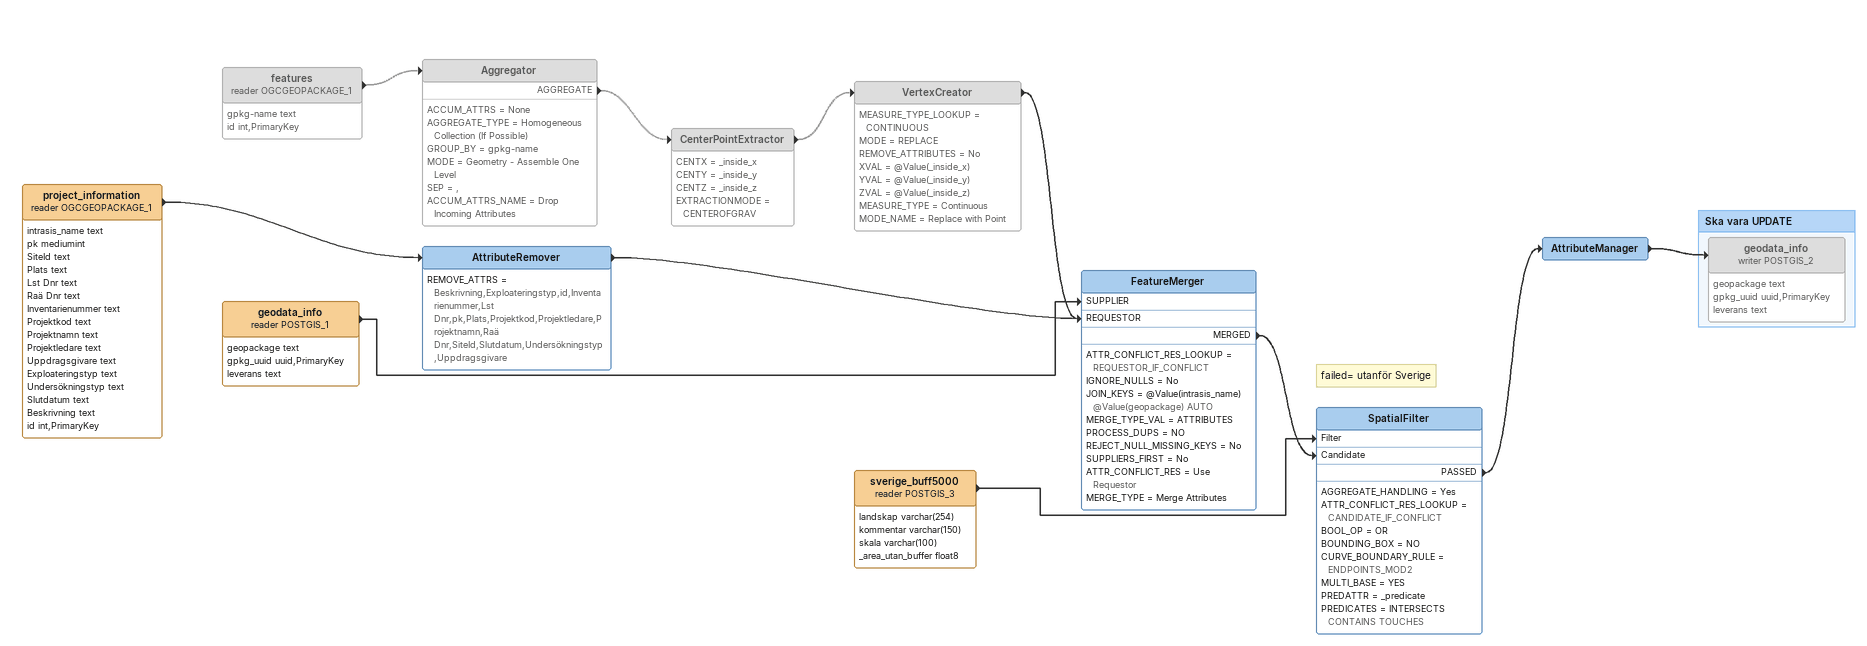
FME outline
project_information (reader OGCGEOPACKAGE_1)
    attributes: intrasis_name text, pk mediumint, SiteId text, Plats text, Lst Dnr text, Raä Dnr text, Inventarienummer text, Projektkod text, Projektnamn text, Projektledare text, Uppdragsgivare text, Exploateringstyp text, Undersökningstyp text, Slutdatum text, Beskrivning text, id int,PrimaryKey
    -> AttributeRemover
AttributeRemover
    REMOVE_ATTRS = Beskrivning,Exploateringstyp,id,Inventarienummer,Lst Dnr,pk,Plats,Projektkod,Projektledare,Projektnamn,Raä Dnr,SiteId,Slutdatum,Undersökningstyp,Uppdragsgivare
    -> FeatureMerger [REQUESTOR]
features (reader OGCGEOPACKAGE_1) [off]
    attributes: gpkg-name text, id int,PrimaryKey
    -> Aggregator [off]
Aggregator [off]
    ACCUM_ATTRS = None
    AGGREGATE_TYPE = Homogeneous Collection (If Possible)
    GROUP_BY = gpkg-name
    MODE = Geometry - Assemble One Level
    SEP = ,
    ACCUM_ATTRS_NAME = Drop Incoming Attributes
    AGGREGATE -> CenterPointExtractor [off]
CenterPointExtractor [off]
    CENTX = _inside_x
    CENTY = _inside_y
    CENTZ = _inside_z
    EXTRACTIONMODE = CENTEROFGRAV
    -> VertexCreator [off]
VertexCreator [off]
    MEASURE_TYPE_LOOKUP = CONTINUOUS
    MODE = REPLACE
    REMOVE_ATTRIBUTES = No
    XVAL = @Value(_inside_x)
    YVAL = @Value(_inside_y)
    ZVAL = @Value(_inside_z)
    MEASURE_TYPE = Continuous
    MODE_NAME = Replace with Point
    -> FeatureMerger [REQUESTOR]
geodata_info (reader POSTGIS_1)
    attributes: geopackage text, gpkg_uuid uuid,PrimaryKey, leverans text
    -> FeatureMerger [SUPPLIER]
FeatureMerger
    ATTR_CONFLICT_RES_LOOKUP = REQUESTOR_IF_CONFLICT
    IGNORE_NULLS = No
    JOIN_KEYS = @Value(intrasis_name) @Value(geopackage) AUTO
    MERGE_TYPE_VAL = ATTRIBUTES
    PROCESS_DUPS = NO
    REJECT_NULL_MISSING_KEYS = No
    SUPPLIERS_FIRST = No
    ATTR_CONFLICT_RES = Use Requestor
    MERGE_TYPE = Merge Attributes
    MERGED -> SpatialFilter [Candidate]
sverige_buff5000 (reader POSTGIS_3)
    attributes: landskap varchar(254), kommentar varchar(150), skala varchar(100), _area_utan_buffer float8
    -> SpatialFilter [Filter]
Note: failed= utanför Sverige
SpatialFilter
    AGGREGATE_HANDLING = Yes
    ATTR_CONFLICT_RES_LOOKUP = CANDIDATE_IF_CONFLICT
    BOOL_OP = OR
    BOUNDING_BOX = NO
    CURVE_BOUNDARY_RULE = ENDPOINTS_MOD2
    MULTI_BASE = YES
    PREDATTR = _predicate
    PREDICATES = INTERSECTS CONTAINS TOUCHES
    PASSED -> AttributeManager
AttributeManager
    -> geodata_info (writer POSTGIS_2)

Bookmark: Ska vara UPDATE
geodata_info (writer POSTGIS_2) [off]
    attributes: geopackage text, gpkg_uuid uuid,PrimaryKey, leverans text
